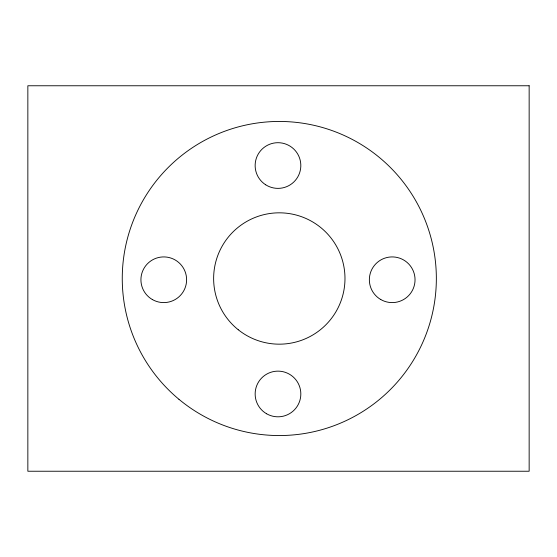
<?xml version="1.0" encoding="UTF-8"?>
<svg xmlns="http://www.w3.org/2000/svg" width="557" height="557" viewBox="0 0 557 557"><rect width="100%" height="100%" fill="white"/><g stroke="black" fill="none" stroke-linecap="round" stroke-linejoin="round"><path stroke-width="0.84" d="M529.15 85.764L27.85 85.764L27.85 471.236L529.15 471.236L529.15 85.764M178.922 399.278A157.046 157.046 0 0 0 434.091 305.041A157.046 157.046 0 0 0 224.896 131.18A157.046 157.046 0 0 0 178.922 399.278M265.682 184.785A22.844 22.844 0 0 0 300.801 166.578A22.844 22.844 0 0 0 267.471 145.259A22.844 22.844 0 0 0 265.682 184.785M152.346 299.541A22.844 22.844 0 0 0 186.609 279.76A22.844 22.844 0 0 0 152.346 259.973A22.844 22.844 0 0 0 152.346 299.541M266.566 413.754A22.844 22.844 0 0 0 300.829 393.973A22.844 22.844 0 0 0 266.566 374.193A22.844 22.844 0 0 0 266.566 413.754M380.779 299.541A22.844 22.844 0 0 0 415.042 279.76A22.844 22.844 0 0 0 380.779 259.973A22.844 22.844 0 0 0 380.779 299.541M238.25 329.758A65.677 65.677 0 0 0 344.226 288.429A65.677 65.677 0 0 0 255.44 217.314A65.677 65.677 0 0 0 238.25 329.758"/></g></svg>
